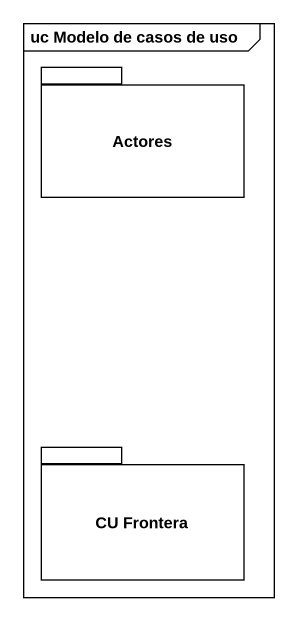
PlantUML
@startuml
mainframe uc Modelo de casos de uso
package Actores {
}
package "CU Frontera" as CU_Frontera {
}
@enduml
